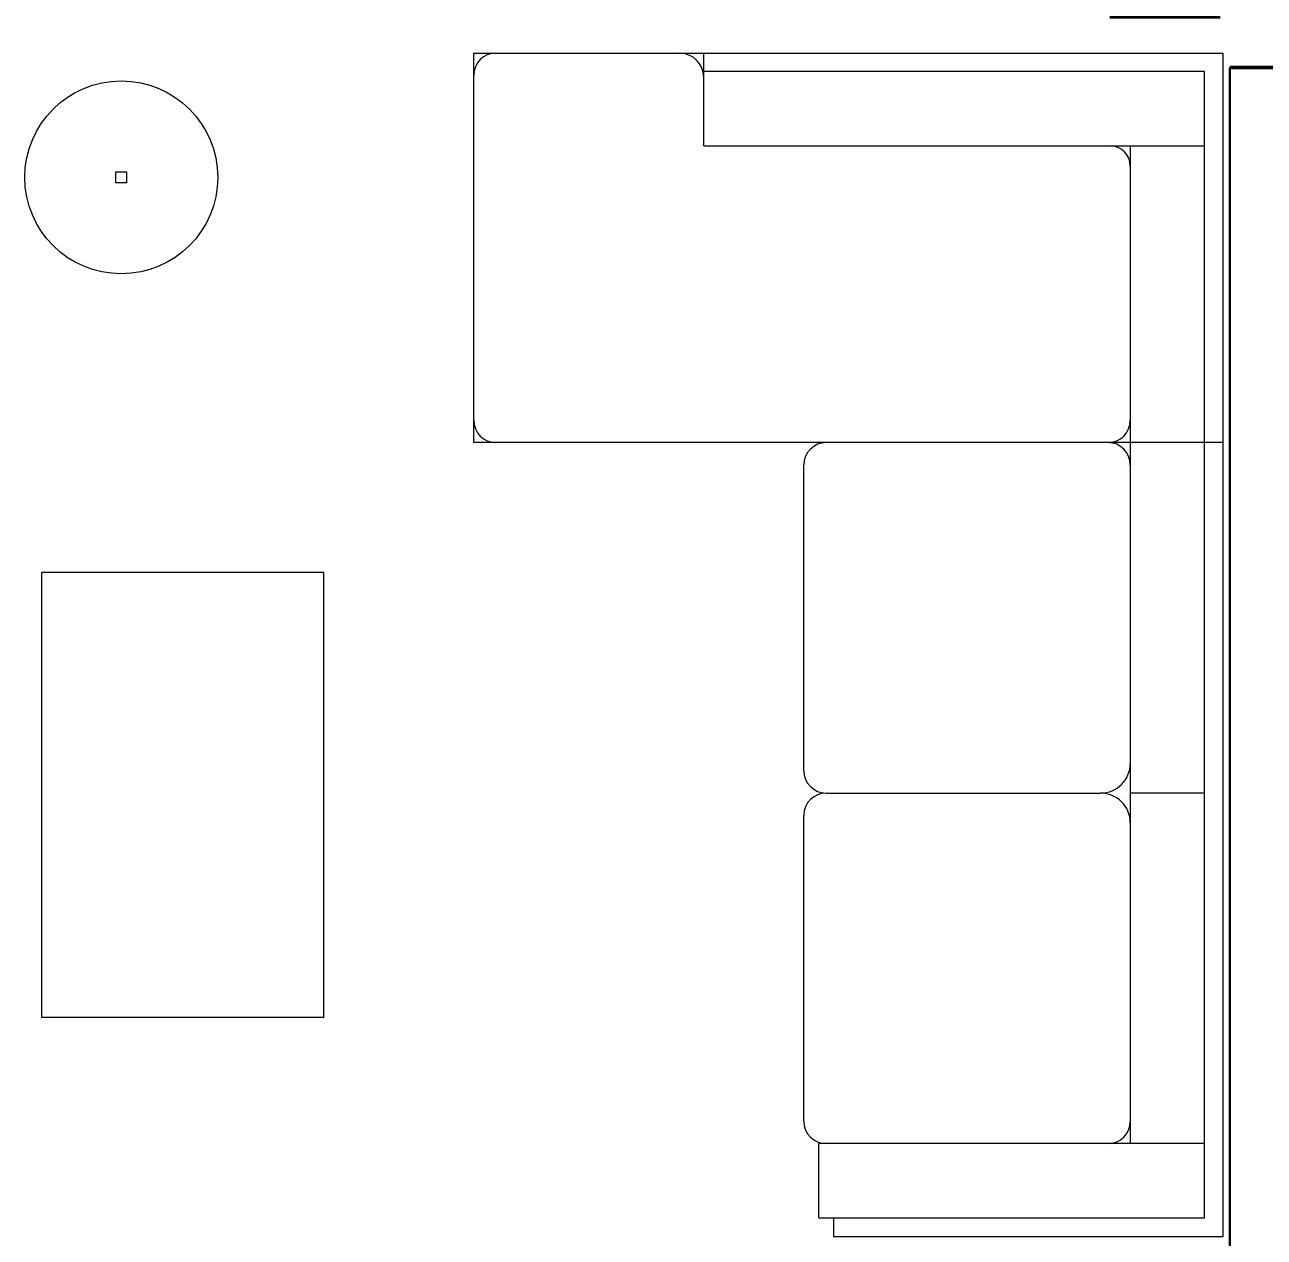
# Model space of a CAD drawing. Header units: inches. Extents: x 675 to 51927, y 19035 to 68555.
# Drawn here: x 31323 to 34664, y 29729 to 32998 of the extents above; entities that cross this region are included whole.
import ezdxf

# ---------------------------------------------------------------- set-up
doc = ezdxf.new("R2010")
doc.units = ezdxf.units.IN
doc.header["$LTSCALE"] = 0.5
doc.header["$MEASUREMENT"] = 0
for name, color, linetype, lineweight in [('00I-FURN', 30, 'Continuous', 9), ('Door 2', 14, 'Continuous', 50), ('Wall', 113, 'Continuous', 50)]:
    doc.layers.add(name, color=color, linetype=linetype, lineweight=lineweight)
doc.layers.add('WINDOW_TEXT', color=7, linetype='Continuous')
doc.styles.add('_TCH_WINDOW', font='SIMPLEX', dxfattribs={"height": 3.5, "bigfont": 'GBCBIG'})

# ---------------------------------------------------------------- blocks, each defined once
blk = doc.blocks.new('$DorLib2D$00000001')
for p, q in [((0.45, 0.975), (0.5, 0.975)), ((0.45, 0), (0.45, 0.975)), ((0.5, 0), (0.5, 0.975)), ((0.5, 0), (0.45, 0))]:
    blk.add_line(p, q)
at = {"lineweight": 13}
blk.add_arc((0.475, 0), 0.975, 91.4693, 180, dxfattribs=at)

msp = doc.modelspace()

# ---------------------------------------------------------------- linework, layer by layer
at = {"layer": '00I-FURN'}
for p, q in [((32533, 31871.6), (32533, 32921.6)), ((32533, 32921.6), (34553, 32921.6)), ((33153, 32671.6), (33153, 32921.6)), ((34553, 29731.6), (34553, 32921.6)), ((34503, 32871.6), (33153, 32871.6)), ((34503, 29781.6), (34503, 32871.6)), ((33153, 32671.6), (34503, 32671.6)), ((34303, 32671.6), (34303, 29981.6)), ((34553, 31871.6), (32533, 31871.6)), ((33423, 30986.6), (33423, 31811.6)), ((31368.9, 30321.6), (31368.9, 31521.6)), ((32128.9, 31521.6), (31368.9, 31521.6)), ((32128.9, 30321.6), (32128.9, 31521.6)), ((33483, 30926.6), (34223, 30926.6)), ((34503, 30926.6), (34303, 30926.6)), ((33423, 30041.6), (33423, 30866.6)), ((32128.9, 30321.6), (31368.9, 30321.6)), ((33463, 29781.6), (33463, 29981.6)), ((34503, 29981.6), (33463, 29981.6)), ((33463, 29781.6), (34503, 29781.6)), ((33503, 29781.6), (33503, 29731.6)), ((33503, 29731.6), (34553, 29731.6))]:
    msp.add_line(p, q, dxfattribs=at)
at = {"layer": '00I-FURN', "flags": 128}
for points in [[(31598, 32571.6), (31568, 32571.6), (31568, 32601.6), (31598, 32601.6)], [(31598, 32571.6), (31598, 32601.6)]]:
    msp.add_lwpolyline(points, dxfattribs=at)
at = {"layer": '00I-FURN'}
msp.add_circle((31583, 32586.6), 260, dxfattribs=at)
for centre, radius, start, end in [((32593, 32861.6), 60, 90, 180), ((33088, 32856.6), 65, 0, 90), ((34248, 32616.6), 55, 0, 90), ((32593, 31931.6), 60, 180, 270), ((34243, 31931.6), 60, 270, 0), ((33483, 31811.6), 60, 90, 180), ((34243, 31811.6), 60, 0, 90), ((34223, 31006.6), 80, 270, 0), ((33483, 30986.6), 60, 180, 270), ((33483, 30866.6), 60, 90, 180), ((34223, 30846.6), 80, 0, 90), ((33483, 30041.6), 60, 180, 270), ((34243, 30041.6), 60, 270, 0)]:
    msp.add_arc(centre, radius, start, end, dxfattribs=at)
at = {"layer": 'Wall', "lineweight": 30}
msp.add_line((34571.4, 32882.9), (34571.4, 28291.3), dxfattribs=at)
at = {"layer": 'Wall'}
msp.add_line((34771.4, 32882.9), (34571.4, 32882.9), dxfattribs=at)

# ---------------------------------------------------------------- block references
at = {"layer": 'Door 2'}
ref = msp.add_blockref('$DorLib2D$00000001', (34771.4, 33432.9), dxfattribs=dict(at, xscale=-1100, yscale=1100, zscale=1100, rotation=270))
ref.add_attrib('A', 'M1123', (34545.2, 32982.9), dxfattribs={"layer": 'WINDOW_TEXT', "ltscale": 20, "height": 297.5, "rotation": 90, "style": '_TCH_WINDOW', "width": 0.705882})

doc.saveas('drawing.dxf')
